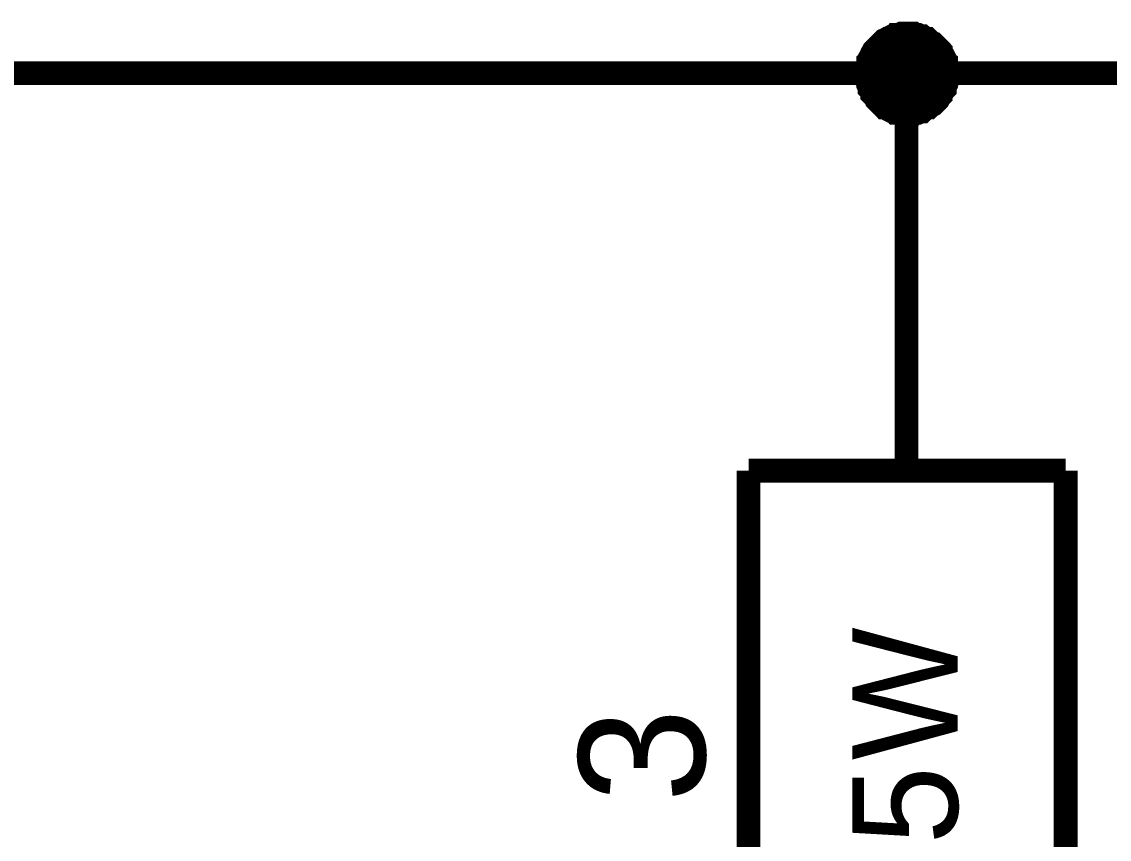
# Model space of a CAD drawing. Header units: millimetres. Extents: x 0 to 420, y 0 to 297.
# Drawn here: x 196.37 to 210.05, y 200.36 to 210.65 of the extents above; entities that cross this region are included whole.
import ezdxf

# ---------------------------------------------------------------- set-up
doc = ezdxf.new("R2010")
doc.units = ezdxf.units.MM
doc.layers.add('Sheet', color=255, linetype='Continuous')

msp = doc.modelspace()

# ---------------------------------------------------------------- linework, layer by layer
at = {"layer": 'Sheet'}
for points, const_width in [([(207.004, 210), (207.004, 210.016), (207.004, 210.049), (207.004, 210.066), (207.021, 210.099), (207.021, 210.116), (207.021, 210.149), (207.037, 210.165), (207.037, 210.182), (207.054, 210.215), (207.07, 210.231), (207.07, 210.248), (207.087, 210.281), (207.104, 210.298), (207.12, 210.314), (207.137, 210.331), (207.153, 210.347), (207.17, 210.364), (207.186, 210.381), (207.203, 210.397), (207.219, 210.414), (207.253, 210.43), (207.269, 210.43), (207.286, 210.447), (207.319, 210.463), (207.335, 210.463), (207.352, 210.48), (207.385, 210.48), (207.401, 210.48), (207.435, 210.496), (207.451, 210.496), (207.484, 210.496), (207.501, 210.496)], 0.3), ([(207.004, 210), (207.004, 210.016), (207.004, 210.049), (207.004, 210.066), (207.021, 210.099), (207.021, 210.116), (207.021, 210.149), (207.037, 210.165), (207.037, 210.182), (207.054, 210.215), (207.07, 210.231), (207.07, 210.248), (207.087, 210.281), (207.104, 210.298), (207.12, 210.314), (207.137, 210.331), (207.153, 210.347), (207.17, 210.364), (207.186, 210.381), (207.203, 210.397), (207.219, 210.414), (207.253, 210.43), (207.269, 210.43), (207.286, 210.447), (207.319, 210.463), (207.335, 210.463), (207.352, 210.48), (207.385, 210.48), (207.401, 210.48), (207.435, 210.496), (207.451, 210.496), (207.484, 210.496), (207.501, 210.496)], 0.3), ([(207.004, 210), (207.004, 210.016), (207.004, 210.049), (207.004, 210.066), (207.021, 210.099), (207.021, 210.116), (207.021, 210.149), (207.037, 210.165), (207.037, 210.182), (207.054, 210.215), (207.07, 210.231), (207.07, 210.248), (207.087, 210.281), (207.104, 210.298), (207.12, 210.314), (207.137, 210.331), (207.153, 210.347), (207.17, 210.364), (207.186, 210.381), (207.203, 210.397), (207.219, 210.414), (207.253, 210.43), (207.269, 210.43), (207.286, 210.447), (207.319, 210.463), (207.335, 210.463), (207.352, 210.48), (207.385, 210.48), (207.401, 210.48), (207.435, 210.496), (207.451, 210.496), (207.484, 210.496), (207.501, 210.496)], 0.3), ([(207.004, 210), (207.004, 210.016), (207.004, 210.049), (207.004, 210.066), (207.021, 210.099), (207.021, 210.116), (207.021, 210.149), (207.037, 210.165), (207.037, 210.182), (207.054, 210.215), (207.07, 210.231), (207.07, 210.248), (207.087, 210.281), (207.104, 210.298), (207.12, 210.314), (207.137, 210.331), (207.153, 210.347), (207.17, 210.364), (207.186, 210.381), (207.203, 210.397), (207.219, 210.414), (207.253, 210.43), (207.269, 210.43), (207.286, 210.447), (207.319, 210.463), (207.335, 210.463), (207.352, 210.48), (207.385, 210.48), (207.401, 210.48), (207.435, 210.496), (207.451, 210.496), (207.484, 210.496), (207.501, 210.496)], 0.3), ([(207.501, 210.496), (207.501, 210.496)], 0.3), ([(207.501, 210.496), (207.534, 210.496), (207.55, 210.496), (207.584, 210.496), (207.6, 210.48), (207.633, 210.48), (207.65, 210.48), (207.683, 210.463), (207.699, 210.463), (207.716, 210.447), (207.749, 210.43), (207.766, 210.43), (207.782, 210.414), (207.799, 210.397), (207.832, 210.381), (207.848, 210.364), (207.865, 210.347), (207.881, 210.331), (207.898, 210.314), (207.915, 210.298), (207.931, 210.281), (207.931, 210.248), (207.948, 210.231), (207.964, 210.215), (207.981, 210.182), (207.981, 210.165), (207.997, 210.149), (207.997, 210.116), (207.997, 210.099), (208.014, 210.066), (208.014, 210.049), (208.014, 210.016), (208.014, 210)], 0.3), ([(207.501, 210.496), (207.501, 210.496)], 0.3), ([(207.501, 210.496), (207.534, 210.496), (207.55, 210.496), (207.584, 210.496), (207.6, 210.48), (207.633, 210.48), (207.65, 210.48), (207.683, 210.463), (207.699, 210.463), (207.716, 210.447), (207.749, 210.43), (207.766, 210.43), (207.782, 210.414), (207.799, 210.397), (207.832, 210.381), (207.848, 210.364), (207.865, 210.347), (207.881, 210.331), (207.898, 210.314), (207.915, 210.298), (207.931, 210.281), (207.931, 210.248), (207.948, 210.231), (207.964, 210.215), (207.981, 210.182), (207.981, 210.165), (207.997, 210.149), (207.997, 210.116), (207.997, 210.099), (208.014, 210.066), (208.014, 210.049), (208.014, 210.016), (208.014, 210)], 0.3), ([(207.501, 210.496), (207.501, 210.496)], 0.3), ([(207.501, 210.496), (207.534, 210.496), (207.55, 210.496), (207.584, 210.496), (207.6, 210.48), (207.633, 210.48), (207.65, 210.48), (207.683, 210.463), (207.699, 210.463), (207.716, 210.447), (207.749, 210.43), (207.766, 210.43), (207.782, 210.414), (207.799, 210.397), (207.832, 210.381), (207.848, 210.364), (207.865, 210.347), (207.881, 210.331), (207.898, 210.314), (207.915, 210.298), (207.931, 210.281), (207.931, 210.248), (207.948, 210.231), (207.964, 210.215), (207.981, 210.182), (207.981, 210.165), (207.997, 210.149), (207.997, 210.116), (207.997, 210.099), (208.014, 210.066), (208.014, 210.049), (208.014, 210.016), (208.014, 210)], 0.3), ([(207.501, 210.496), (207.501, 210.496)], 0.3), ([(207.501, 210.496), (207.534, 210.496), (207.55, 210.496), (207.584, 210.496), (207.6, 210.48), (207.633, 210.48), (207.65, 210.48), (207.683, 210.463), (207.699, 210.463), (207.716, 210.447), (207.749, 210.43), (207.766, 210.43), (207.782, 210.414), (207.799, 210.397), (207.832, 210.381), (207.848, 210.364), (207.865, 210.347), (207.881, 210.331), (207.898, 210.314), (207.915, 210.298), (207.931, 210.281), (207.931, 210.248), (207.948, 210.231), (207.964, 210.215), (207.981, 210.182), (207.981, 210.165), (207.997, 210.149), (207.997, 210.116), (207.997, 210.099), (208.014, 210.066), (208.014, 210.049), (208.014, 210.016), (208.014, 210)], 0.3), ([(207.004, 210), (207.004, 210.016), (207.004, 210.049), (207.004, 210.066), (207.021, 210.099), (207.021, 210.116), (207.021, 210.149), (207.037, 210.165), (207.037, 210.182), (207.054, 210.215), (207.07, 210.231), (207.07, 210.248), (207.087, 210.281), (207.104, 210.298), (207.12, 210.314), (207.137, 210.331), (207.153, 210.347), (207.17, 210.364), (207.186, 210.381), (207.203, 210.397), (207.219, 210.414), (207.253, 210.43), (207.269, 210.43), (207.286, 210.447), (207.319, 210.463), (207.335, 210.463), (207.352, 210.48), (207.385, 210.48), (207.401, 210.48), (207.435, 210.496), (207.451, 210.496), (207.484, 210.496), (207.501, 210.496)], 0.0991), ([(207.004, 210), (207.004, 210.016), (207.004, 210.049), (207.004, 210.066), (207.021, 210.099), (207.021, 210.116), (207.021, 210.149), (207.037, 210.165), (207.037, 210.182), (207.054, 210.215), (207.07, 210.231), (207.07, 210.248), (207.087, 210.281), (207.104, 210.298), (207.12, 210.314), (207.137, 210.331), (207.153, 210.347), (207.17, 210.364), (207.186, 210.381), (207.203, 210.397), (207.219, 210.414), (207.253, 210.43), (207.269, 210.43), (207.286, 210.447), (207.319, 210.463), (207.335, 210.463), (207.352, 210.48), (207.385, 210.48), (207.401, 210.48), (207.435, 210.496), (207.451, 210.496), (207.484, 210.496), (207.501, 210.496)], 0.0991), ([(207.004, 210), (207.004, 210.016), (207.004, 210.049), (207.004, 210.066), (207.021, 210.099), (207.021, 210.116), (207.021, 210.149), (207.037, 210.165), (207.037, 210.182), (207.054, 210.215), (207.07, 210.231), (207.07, 210.248), (207.087, 210.281), (207.104, 210.298), (207.12, 210.314), (207.137, 210.331), (207.153, 210.347), (207.17, 210.364), (207.186, 210.381), (207.203, 210.397), (207.219, 210.414), (207.253, 210.43), (207.269, 210.43), (207.286, 210.447), (207.319, 210.463), (207.335, 210.463), (207.352, 210.48), (207.385, 210.48), (207.401, 210.48), (207.435, 210.496), (207.451, 210.496), (207.484, 210.496), (207.501, 210.496)], 0.0991), ([(207.004, 210), (207.004, 210.016), (207.004, 210.049), (207.004, 210.066), (207.021, 210.099), (207.021, 210.116), (207.021, 210.149), (207.037, 210.165), (207.037, 210.182), (207.054, 210.215), (207.07, 210.231), (207.07, 210.248), (207.087, 210.281), (207.104, 210.298), (207.12, 210.314), (207.137, 210.331), (207.153, 210.347), (207.17, 210.364), (207.186, 210.381), (207.203, 210.397), (207.219, 210.414), (207.253, 210.43), (207.269, 210.43), (207.286, 210.447), (207.319, 210.463), (207.335, 210.463), (207.352, 210.48), (207.385, 210.48), (207.401, 210.48), (207.435, 210.496), (207.451, 210.496), (207.484, 210.496), (207.501, 210.496)], 0.0991), ([(207.501, 210.496), (207.501, 210.496)], 0.0991), ([(207.501, 210.496), (207.534, 210.496), (207.55, 210.496), (207.584, 210.496), (207.6, 210.48), (207.633, 210.48), (207.65, 210.48), (207.683, 210.463), (207.699, 210.463), (207.716, 210.447), (207.749, 210.43), (207.766, 210.43), (207.782, 210.414), (207.799, 210.397), (207.832, 210.381), (207.848, 210.364), (207.865, 210.347), (207.881, 210.331), (207.898, 210.314), (207.915, 210.298), (207.931, 210.281), (207.931, 210.248), (207.948, 210.231), (207.964, 210.215), (207.981, 210.182), (207.981, 210.165), (207.997, 210.149), (207.997, 210.116), (207.997, 210.099), (208.014, 210.066), (208.014, 210.049), (208.014, 210.016), (208.014, 210)], 0.0991), ([(207.501, 210.496), (207.501, 210.496)], 0.0991), ([(207.501, 210.496), (207.534, 210.496), (207.55, 210.496), (207.584, 210.496), (207.6, 210.48), (207.633, 210.48), (207.65, 210.48), (207.683, 210.463), (207.699, 210.463), (207.716, 210.447), (207.749, 210.43), (207.766, 210.43), (207.782, 210.414), (207.799, 210.397), (207.832, 210.381), (207.848, 210.364), (207.865, 210.347), (207.881, 210.331), (207.898, 210.314), (207.915, 210.298), (207.931, 210.281), (207.931, 210.248), (207.948, 210.231), (207.964, 210.215), (207.981, 210.182), (207.981, 210.165), (207.997, 210.149), (207.997, 210.116), (207.997, 210.099), (208.014, 210.066), (208.014, 210.049), (208.014, 210.016), (208.014, 210)], 0.0991), ([(207.501, 210.496), (207.501, 210.496)], 0.0991), ([(207.501, 210.496), (207.534, 210.496), (207.55, 210.496), (207.584, 210.496), (207.6, 210.48), (207.633, 210.48), (207.65, 210.48), (207.683, 210.463), (207.699, 210.463), (207.716, 210.447), (207.749, 210.43), (207.766, 210.43), (207.782, 210.414), (207.799, 210.397), (207.832, 210.381), (207.848, 210.364), (207.865, 210.347), (207.881, 210.331), (207.898, 210.314), (207.915, 210.298), (207.931, 210.281), (207.931, 210.248), (207.948, 210.231), (207.964, 210.215), (207.981, 210.182), (207.981, 210.165), (207.997, 210.149), (207.997, 210.116), (207.997, 210.099), (208.014, 210.066), (208.014, 210.049), (208.014, 210.016), (208.014, 210)], 0.0991), ([(207.501, 210.496), (207.501, 210.496)], 0.0991), ([(207.501, 210.496), (207.534, 210.496), (207.55, 210.496), (207.584, 210.496), (207.6, 210.48), (207.633, 210.48), (207.65, 210.48), (207.683, 210.463), (207.699, 210.463), (207.716, 210.447), (207.749, 210.43), (207.766, 210.43), (207.782, 210.414), (207.799, 210.397), (207.832, 210.381), (207.848, 210.364), (207.865, 210.347), (207.881, 210.331), (207.898, 210.314), (207.915, 210.298), (207.931, 210.281), (207.931, 210.248), (207.948, 210.231), (207.964, 210.215), (207.981, 210.182), (207.981, 210.165), (207.997, 210.149), (207.997, 210.116), (207.997, 210.099), (208.014, 210.066), (208.014, 210.049), (208.014, 210.016), (208.014, 210)], 0.0991), ([(112.547, 204.999), (112.547, 210), (187.524, 210), (207.501, 210), (227.494, 210), (254.986, 210), (332.445, 210)], 0.3), ([(207.501, 209.486), (207.484, 209.486), (207.451, 209.486), (207.435, 209.486), (207.401, 209.503), (207.385, 209.503), (207.352, 209.503), (207.335, 209.519), (207.319, 209.519), (207.286, 209.536), (207.269, 209.553), (207.253, 209.569), (207.219, 209.569), (207.203, 209.586), (207.186, 209.602), (207.17, 209.619), (207.153, 209.635), (207.137, 209.652), (207.12, 209.668), (207.104, 209.702), (207.087, 209.718), (207.07, 209.735), (207.07, 209.751), (207.054, 209.784), (207.037, 209.801), (207.037, 209.818), (207.021, 209.851), (207.021, 209.867), (207.021, 209.9), (207.004, 209.917), (207.004, 209.95), (207.004, 209.967), (207.004, 210)], 0.3), ([(207.004, 210), (207.004, 210)], 0.3), ([(207.501, 209.486), (207.484, 209.486), (207.451, 209.486), (207.435, 209.486), (207.401, 209.503), (207.385, 209.503), (207.352, 209.503), (207.335, 209.519), (207.319, 209.519), (207.286, 209.536), (207.269, 209.553), (207.253, 209.569), (207.219, 209.569), (207.203, 209.586), (207.186, 209.602), (207.17, 209.619), (207.153, 209.635), (207.137, 209.652), (207.12, 209.668), (207.104, 209.702), (207.087, 209.718), (207.07, 209.735), (207.07, 209.751), (207.054, 209.784), (207.037, 209.801), (207.037, 209.818), (207.021, 209.851), (207.021, 209.867), (207.021, 209.9), (207.004, 209.917), (207.004, 209.95), (207.004, 209.967), (207.004, 210)], 0.3), ([(207.004, 210), (207.004, 210)], 0.3), ([(207.501, 209.486), (207.484, 209.486), (207.451, 209.486), (207.435, 209.486), (207.401, 209.503), (207.385, 209.503), (207.352, 209.503), (207.335, 209.519), (207.319, 209.519), (207.286, 209.536), (207.269, 209.553), (207.253, 209.569), (207.219, 209.569), (207.203, 209.586), (207.186, 209.602), (207.17, 209.619), (207.153, 209.635), (207.137, 209.652), (207.12, 209.668), (207.104, 209.702), (207.087, 209.718), (207.07, 209.735), (207.07, 209.751), (207.054, 209.784), (207.037, 209.801), (207.037, 209.818), (207.021, 209.851), (207.021, 209.867), (207.021, 209.9), (207.004, 209.917), (207.004, 209.95), (207.004, 209.967), (207.004, 210)], 0.3), ([(207.004, 210), (207.004, 210)], 0.3), ([(207.501, 209.486), (207.484, 209.486), (207.451, 209.486), (207.435, 209.486), (207.401, 209.503), (207.385, 209.503), (207.352, 209.503), (207.335, 209.519), (207.319, 209.519), (207.286, 209.536), (207.269, 209.553), (207.253, 209.569), (207.219, 209.569), (207.203, 209.586), (207.186, 209.602), (207.17, 209.619), (207.153, 209.635), (207.137, 209.652), (207.12, 209.668), (207.104, 209.702), (207.087, 209.718), (207.07, 209.735), (207.07, 209.751), (207.054, 209.784), (207.037, 209.801), (207.037, 209.818), (207.021, 209.851), (207.021, 209.867), (207.021, 209.9), (207.004, 209.917), (207.004, 209.95), (207.004, 209.967), (207.004, 210)], 0.3), ([(207.004, 210), (207.004, 210)], 0.3), ([(207.501, 210), (207.501, 207.499)], 0.3), ([(208.014, 210), (208.014, 209.967), (208.014, 209.95), (208.014, 209.917), (207.997, 209.9), (207.997, 209.867), (207.997, 209.851), (207.981, 209.818), (207.981, 209.801), (207.964, 209.784), (207.948, 209.751), (207.931, 209.735), (207.931, 209.718), (207.915, 209.702), (207.898, 209.668), (207.881, 209.652), (207.865, 209.635), (207.848, 209.619), (207.832, 209.602), (207.799, 209.586), (207.782, 209.569), (207.766, 209.569), (207.749, 209.553), (207.716, 209.536), (207.699, 209.519), (207.683, 209.519), (207.65, 209.503), (207.633, 209.503), (207.6, 209.503), (207.584, 209.486), (207.55, 209.486), (207.534, 209.486), (207.501, 209.486)], 0.3), ([(208.014, 210), (208.014, 209.967), (208.014, 209.95), (208.014, 209.917), (207.997, 209.9), (207.997, 209.867), (207.997, 209.851), (207.981, 209.818), (207.981, 209.801), (207.964, 209.784), (207.948, 209.751), (207.931, 209.735), (207.931, 209.718), (207.915, 209.702), (207.898, 209.668), (207.881, 209.652), (207.865, 209.635), (207.848, 209.619), (207.832, 209.602), (207.799, 209.586), (207.782, 209.569), (207.766, 209.569), (207.749, 209.553), (207.716, 209.536), (207.699, 209.519), (207.683, 209.519), (207.65, 209.503), (207.633, 209.503), (207.6, 209.503), (207.584, 209.486), (207.55, 209.486), (207.534, 209.486), (207.501, 209.486)], 0.3), ([(208.014, 210), (208.014, 209.967), (208.014, 209.95), (208.014, 209.917), (207.997, 209.9), (207.997, 209.867), (207.997, 209.851), (207.981, 209.818), (207.981, 209.801), (207.964, 209.784), (207.948, 209.751), (207.931, 209.735), (207.931, 209.718), (207.915, 209.702), (207.898, 209.668), (207.881, 209.652), (207.865, 209.635), (207.848, 209.619), (207.832, 209.602), (207.799, 209.586), (207.782, 209.569), (207.766, 209.569), (207.749, 209.553), (207.716, 209.536), (207.699, 209.519), (207.683, 209.519), (207.65, 209.503), (207.633, 209.503), (207.6, 209.503), (207.584, 209.486), (207.55, 209.486), (207.534, 209.486), (207.501, 209.486)], 0.3), ([(208.014, 210), (208.014, 209.967), (208.014, 209.95), (208.014, 209.917), (207.997, 209.9), (207.997, 209.867), (207.997, 209.851), (207.981, 209.818), (207.981, 209.801), (207.964, 209.784), (207.948, 209.751), (207.931, 209.735), (207.931, 209.718), (207.915, 209.702), (207.898, 209.668), (207.881, 209.652), (207.865, 209.635), (207.848, 209.619), (207.832, 209.602), (207.799, 209.586), (207.782, 209.569), (207.766, 209.569), (207.749, 209.553), (207.716, 209.536), (207.699, 209.519), (207.683, 209.519), (207.65, 209.503), (207.633, 209.503), (207.6, 209.503), (207.584, 209.486), (207.55, 209.486), (207.534, 209.486), (207.501, 209.486)], 0.3), ([(208.014, 210), (208.014, 210), (208.014, 210), (208.014, 210), (208.014, 210), (208.014, 210), (208.014, 210), (208.014, 210), (208.014, 210), (208.014, 210), (208.014, 210), (208.014, 210), (208.014, 210), (208.014, 210), (208.014, 210), (208.014, 210), (208.014, 210), (208.014, 210), (208.014, 210), (208.014, 210), (208.014, 210), (208.014, 210), (208.014, 210), (208.014, 210), (208.014, 210), (208.014, 210), (208.014, 210), (208.014, 210), (208.014, 210), (208.014, 210), (208.014, 210), (208.014, 210), (208.014, 210)], 0.3), ([(208.014, 210), (208.014, 210)], 0.3), ([(208.014, 210), (208.014, 210), (208.014, 210), (208.014, 210), (208.014, 210), (208.014, 210), (208.014, 210), (208.014, 210), (208.014, 210), (208.014, 210), (208.014, 210), (208.014, 210), (208.014, 210), (208.014, 210), (208.014, 210), (208.014, 210), (208.014, 210), (208.014, 210), (208.014, 210), (208.014, 210), (208.014, 210), (208.014, 210), (208.014, 210), (208.014, 210), (208.014, 210), (208.014, 210), (208.014, 210), (208.014, 210), (208.014, 210), (208.014, 210), (208.014, 210), (208.014, 210), (208.014, 210)], 0.3), ([(208.014, 210), (208.014, 210)], 0.3), ([(208.014, 210), (208.014, 210), (208.014, 210), (208.014, 210), (208.014, 210), (208.014, 210), (208.014, 210), (208.014, 210), (208.014, 210), (208.014, 210), (208.014, 210), (208.014, 210), (208.014, 210), (208.014, 210), (208.014, 210), (208.014, 210), (208.014, 210), (208.014, 210), (208.014, 210), (208.014, 210), (208.014, 210), (208.014, 210), (208.014, 210), (208.014, 210), (208.014, 210), (208.014, 210), (208.014, 210), (208.014, 210), (208.014, 210), (208.014, 210), (208.014, 210), (208.014, 210), (208.014, 210)], 0.3), ([(208.014, 210), (208.014, 210)], 0.3), ([(208.014, 210), (208.014, 210), (208.014, 210), (208.014, 210), (208.014, 210), (208.014, 210), (208.014, 210), (208.014, 210), (208.014, 210), (208.014, 210), (208.014, 210), (208.014, 210), (208.014, 210), (208.014, 210), (208.014, 210), (208.014, 210), (208.014, 210), (208.014, 210), (208.014, 210), (208.014, 210), (208.014, 210), (208.014, 210), (208.014, 210), (208.014, 210), (208.014, 210), (208.014, 210), (208.014, 210), (208.014, 210), (208.014, 210), (208.014, 210), (208.014, 210), (208.014, 210), (208.014, 210)], 0.3), ([(208.014, 210), (208.014, 210)], 0.3), ([(207.501, 209.486), (207.484, 209.486), (207.451, 209.486), (207.435, 209.486), (207.401, 209.503), (207.385, 209.503), (207.352, 209.503), (207.335, 209.519), (207.319, 209.519), (207.286, 209.536), (207.269, 209.553), (207.253, 209.569), (207.219, 209.569), (207.203, 209.586), (207.186, 209.602), (207.17, 209.619), (207.153, 209.635), (207.137, 209.652), (207.12, 209.668), (207.104, 209.702), (207.087, 209.718), (207.07, 209.735), (207.07, 209.751), (207.054, 209.784), (207.037, 209.801), (207.037, 209.818), (207.021, 209.851), (207.021, 209.867), (207.021, 209.9), (207.004, 209.917), (207.004, 209.95), (207.004, 209.967), (207.004, 210)], 0.0991), ([(207.004, 210), (207.004, 210)], 0.0991), ([(207.501, 209.486), (207.484, 209.486), (207.451, 209.486), (207.435, 209.486), (207.401, 209.503), (207.385, 209.503), (207.352, 209.503), (207.335, 209.519), (207.319, 209.519), (207.286, 209.536), (207.269, 209.553), (207.253, 209.569), (207.219, 209.569), (207.203, 209.586), (207.186, 209.602), (207.17, 209.619), (207.153, 209.635), (207.137, 209.652), (207.12, 209.668), (207.104, 209.702), (207.087, 209.718), (207.07, 209.735), (207.07, 209.751), (207.054, 209.784), (207.037, 209.801), (207.037, 209.818), (207.021, 209.851), (207.021, 209.867), (207.021, 209.9), (207.004, 209.917), (207.004, 209.95), (207.004, 209.967), (207.004, 210)], 0.0991), ([(207.004, 210), (207.004, 210)], 0.0991), ([(207.501, 209.486), (207.484, 209.486), (207.451, 209.486), (207.435, 209.486), (207.401, 209.503), (207.385, 209.503), (207.352, 209.503), (207.335, 209.519), (207.319, 209.519), (207.286, 209.536), (207.269, 209.553), (207.253, 209.569), (207.219, 209.569), (207.203, 209.586), (207.186, 209.602), (207.17, 209.619), (207.153, 209.635), (207.137, 209.652), (207.12, 209.668), (207.104, 209.702), (207.087, 209.718), (207.07, 209.735), (207.07, 209.751), (207.054, 209.784), (207.037, 209.801), (207.037, 209.818), (207.021, 209.851), (207.021, 209.867), (207.021, 209.9), (207.004, 209.917), (207.004, 209.95), (207.004, 209.967), (207.004, 210)], 0.0991), ([(207.004, 210), (207.004, 210)], 0.0991), ([(207.501, 209.486), (207.484, 209.486), (207.451, 209.486), (207.435, 209.486), (207.401, 209.503), (207.385, 209.503), (207.352, 209.503), (207.335, 209.519), (207.319, 209.519), (207.286, 209.536), (207.269, 209.553), (207.253, 209.569), (207.219, 209.569), (207.203, 209.586), (207.186, 209.602), (207.17, 209.619), (207.153, 209.635), (207.137, 209.652), (207.12, 209.668), (207.104, 209.702), (207.087, 209.718), (207.07, 209.735), (207.07, 209.751), (207.054, 209.784), (207.037, 209.801), (207.037, 209.818), (207.021, 209.851), (207.021, 209.867), (207.021, 209.9), (207.004, 209.917), (207.004, 209.95), (207.004, 209.967), (207.004, 210)], 0.0991), ([(207.004, 210), (207.004, 210)], 0.0991), ([(208.014, 210), (208.014, 209.967), (208.014, 209.95), (208.014, 209.917), (207.997, 209.9), (207.997, 209.867), (207.997, 209.851), (207.981, 209.818), (207.981, 209.801), (207.964, 209.784), (207.948, 209.751), (207.931, 209.735), (207.931, 209.718), (207.915, 209.702), (207.898, 209.668), (207.881, 209.652), (207.865, 209.635), (207.848, 209.619), (207.832, 209.602), (207.799, 209.586), (207.782, 209.569), (207.766, 209.569), (207.749, 209.553), (207.716, 209.536), (207.699, 209.519), (207.683, 209.519), (207.65, 209.503), (207.633, 209.503), (207.6, 209.503), (207.584, 209.486), (207.55, 209.486), (207.534, 209.486), (207.501, 209.486)], 0.0991), ([(208.014, 210), (208.014, 209.967), (208.014, 209.95), (208.014, 209.917), (207.997, 209.9), (207.997, 209.867), (207.997, 209.851), (207.981, 209.818), (207.981, 209.801), (207.964, 209.784), (207.948, 209.751), (207.931, 209.735), (207.931, 209.718), (207.915, 209.702), (207.898, 209.668), (207.881, 209.652), (207.865, 209.635), (207.848, 209.619), (207.832, 209.602), (207.799, 209.586), (207.782, 209.569), (207.766, 209.569), (207.749, 209.553), (207.716, 209.536), (207.699, 209.519), (207.683, 209.519), (207.65, 209.503), (207.633, 209.503), (207.6, 209.503), (207.584, 209.486), (207.55, 209.486), (207.534, 209.486), (207.501, 209.486)], 0.0991), ([(208.014, 210), (208.014, 209.967), (208.014, 209.95), (208.014, 209.917), (207.997, 209.9), (207.997, 209.867), (207.997, 209.851), (207.981, 209.818), (207.981, 209.801), (207.964, 209.784), (207.948, 209.751), (207.931, 209.735), (207.931, 209.718), (207.915, 209.702), (207.898, 209.668), (207.881, 209.652), (207.865, 209.635), (207.848, 209.619), (207.832, 209.602), (207.799, 209.586), (207.782, 209.569), (207.766, 209.569), (207.749, 209.553), (207.716, 209.536), (207.699, 209.519), (207.683, 209.519), (207.65, 209.503), (207.633, 209.503), (207.6, 209.503), (207.584, 209.486), (207.55, 209.486), (207.534, 209.486), (207.501, 209.486)], 0.0991), ([(208.014, 210), (208.014, 209.967), (208.014, 209.95), (208.014, 209.917), (207.997, 209.9), (207.997, 209.867), (207.997, 209.851), (207.981, 209.818), (207.981, 209.801), (207.964, 209.784), (207.948, 209.751), (207.931, 209.735), (207.931, 209.718), (207.915, 209.702), (207.898, 209.668), (207.881, 209.652), (207.865, 209.635), (207.848, 209.619), (207.832, 209.602), (207.799, 209.586), (207.782, 209.569), (207.766, 209.569), (207.749, 209.553), (207.716, 209.536), (207.699, 209.519), (207.683, 209.519), (207.65, 209.503), (207.633, 209.503), (207.6, 209.503), (207.584, 209.486), (207.55, 209.486), (207.534, 209.486), (207.501, 209.486)], 0.0991), ([(208.014, 210), (208.014, 210), (208.014, 210), (208.014, 210), (208.014, 210), (208.014, 210), (208.014, 210), (208.014, 210), (208.014, 210), (208.014, 210), (208.014, 210), (208.014, 210), (208.014, 210), (208.014, 210), (208.014, 210), (208.014, 210), (208.014, 210), (208.014, 210), (208.014, 210), (208.014, 210), (208.014, 210), (208.014, 210), (208.014, 210), (208.014, 210), (208.014, 210), (208.014, 210), (208.014, 210), (208.014, 210), (208.014, 210), (208.014, 210), (208.014, 210), (208.014, 210), (208.014, 210)], 0.0991), ([(208.014, 210), (208.014, 210)], 0.0991), ([(208.014, 210), (208.014, 210), (208.014, 210), (208.014, 210), (208.014, 210), (208.014, 210), (208.014, 210), (208.014, 210), (208.014, 210), (208.014, 210), (208.014, 210), (208.014, 210), (208.014, 210), (208.014, 210), (208.014, 210), (208.014, 210), (208.014, 210), (208.014, 210), (208.014, 210), (208.014, 210), (208.014, 210), (208.014, 210), (208.014, 210), (208.014, 210), (208.014, 210), (208.014, 210), (208.014, 210), (208.014, 210), (208.014, 210), (208.014, 210), (208.014, 210), (208.014, 210), (208.014, 210)], 0.0991), ([(208.014, 210), (208.014, 210)], 0.0991), ([(208.014, 210), (208.014, 210), (208.014, 210), (208.014, 210), (208.014, 210), (208.014, 210), (208.014, 210), (208.014, 210), (208.014, 210), (208.014, 210), (208.014, 210), (208.014, 210), (208.014, 210), (208.014, 210), (208.014, 210), (208.014, 210), (208.014, 210), (208.014, 210), (208.014, 210), (208.014, 210), (208.014, 210), (208.014, 210), (208.014, 210), (208.014, 210), (208.014, 210), (208.014, 210), (208.014, 210), (208.014, 210), (208.014, 210), (208.014, 210), (208.014, 210), (208.014, 210), (208.014, 210)], 0.0991), ([(208.014, 210), (208.014, 210)], 0.0991), ([(208.014, 210), (208.014, 210), (208.014, 210), (208.014, 210), (208.014, 210), (208.014, 210), (208.014, 210), (208.014, 210), (208.014, 210), (208.014, 210), (208.014, 210), (208.014, 210), (208.014, 210), (208.014, 210), (208.014, 210), (208.014, 210), (208.014, 210), (208.014, 210), (208.014, 210), (208.014, 210), (208.014, 210), (208.014, 210), (208.014, 210), (208.014, 210), (208.014, 210), (208.014, 210), (208.014, 210), (208.014, 210), (208.014, 210), (208.014, 210), (208.014, 210), (208.014, 210), (208.014, 210)], 0.0991), ([(208.014, 210), (208.014, 210)], 0.0991), ([(207.501, 204.999), (207.501, 207.499)], 0.3), ([(205.515, 204.999), (209.503, 204.999)], 0.3), ([(205.515, 194.997), (205.515, 204.999)], 0.3), ([(209.503, 194.997), (209.503, 204.999)], 0.3)]:
    msp.add_lwpolyline(points, dxfattribs=dict(at, const_width=const_width))
at = {"layer": 'Sheet', "const_width": 0.508}
msp.add_lwpolyline([(207.246, 210, 1), (207.754, 210, 1)], format="xyb", close=True, dxfattribs=at)

# ---------------------------------------------------------------- texts
at = {"layer": 'Sheet'}
for s, height, p in [('W', 1.325, (208.146, 201.356)), ('3', 1.59, (204.968, 200.826)), ('5', 1.325, (208.146, 200.296))]:
    msp.add_text(s, height=height, rotation=90, dxfattribs=at).set_placement(p)

doc.saveas('drawing.dxf')
